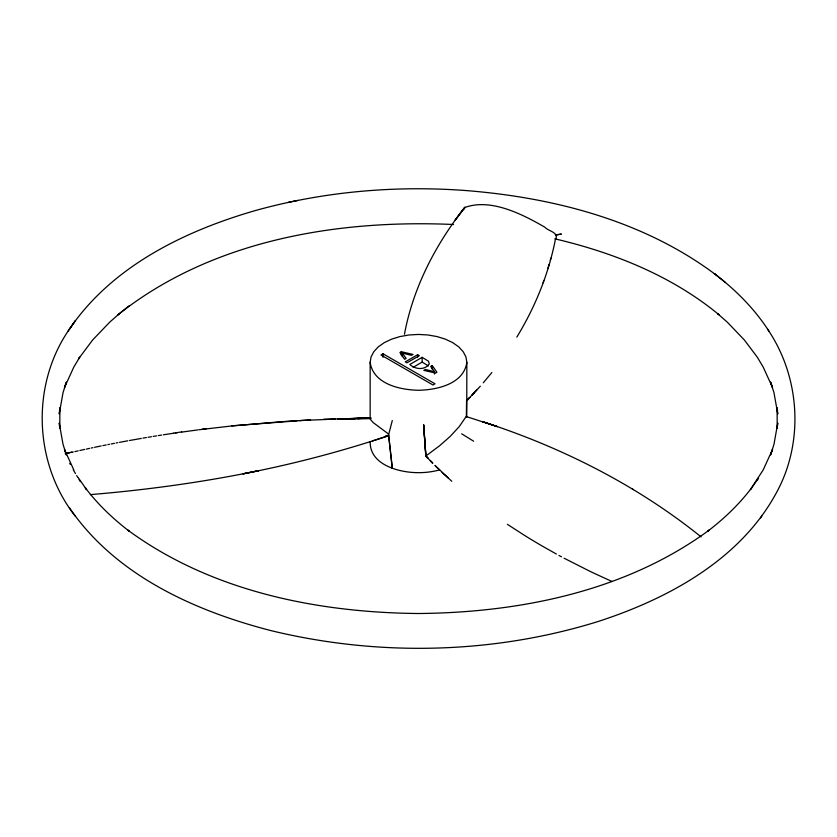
<?xml version="1.0" encoding="UTF-8"?>
<svg xmlns="http://www.w3.org/2000/svg" width="837" height="837" viewBox="0 0 837 837"><rect width="100%" height="100%" fill="white"/><g stroke="black" fill="none" stroke-linecap="round" stroke-linejoin="round"><path stroke-width="1.26" d="M90.333 494.625C146.893 489.927 203.245 482.175 258.832 470.666L243.002 473.836C292.05 464.409 340.46 451.729 387.845 435.941L388.724 434.947L387.709 433.388L373.208 422.612L370.153 419.117L370.153 362.358L371.063 356.918L373.825 351.676L378.282 346.853L384.329 342.605L391.643 339.142L400.002 336.568L409.073 334.967L418.5 334.444L427.927 334.967L436.998 336.568L445.357 339.142L452.702 342.626L458.718 346.853L463.175 351.676L465.937 356.918L466.847 362.358L466.743 417.203M466.355 417.224L466.586 400.044M777.186 427.989L777.134 407.786L777.761 413.917L773.953 392.616L770.605 382.08L772.52 387.51L763.218 367.129L757.276 357.158L744.334 339.968L727.301 322.172L717.644 313.666L718.973 314.733C671.891 275.865 613.783 252.648 554.805 238.817M777.259 427.958L777.761 423.083L773.953 444.384L770.605 454.92L772.52 449.49L763.218 469.871L750.412 489.624L758.573 477.969L757.276 479.842M370.153 419.044L370.383 418.5M466.847 362.358C463.75 384.078 436.956 389.916 418.5 390.272C400.055 389.916 373.25 384.078 370.153 362.358M404.459 334.256C413.08 287.698 435.533 244.54 464.671 207.555C490.618 197.856 522.539 214.303 544.877 227.214C548.287 231.294 559.754 232.351 555.308 239.8C553.843 247.48 551.928 255.055 549.815 262.577C542.282 288.775 531.014 313.854 516.816 337.112M388.619 434.696L392.291 420.53M550.275 260.244L550.851 258.183M549.103 264.377L547.837 268.489M543.056 282.885L543.799 280.834M556.061 235.584L555.37 234.778M464.671 207.555L464.504 208.852M701.05 536.841C636.34 484.801 560.989 446.937 482.122 421.524L497.44 426.65L466.167 416.512L459.105 426.776L450.065 436.537L439.666 445.702L425.981 455.924L427.927 458.404M715.593 274.609C643.998 220.884 554.125 197.574 466.031 190.554C395.169 185.28 323.27 191.547 254.772 210.715C183.198 231.504 110.515 267.181 68.153 331.033C30.927 386.244 34.181 463.771 75.204 516.084M68.153 331.033L75.204 320.916L69.45 329.15M69.45 507.808C115.391 575.27 194.404 610.874 271.094 630.648C378.261 656.616 492.721 654.283 598.162 621.483C670.908 597.848 745.631 556.731 780.293 485.178C803.855 435.554 798.498 374.369 767.55 329.15M760.53 517.904L761.796 516.084M464.922 207.22L455.14 220.152L464.797 207.409M751.71 487.783C739.291 504.219 724.267 518.532 707.956 531.066L709.19 530.093C626.003 591.246 520.007 612.611 418.469 613.511C316.951 612.6 210.987 591.236 127.81 530.093L129.044 531.066C112.733 518.532 97.709 504.219 85.29 487.783L86.588 489.624L78.427 477.969M491.842 372.549L483.263 382.802M477.121 389.498L467.559 399.898M480.333 386.181L472.016 395.263M467.527 399.688L469.735 397.397M467.527 399.845L469.766 397.533M472.016 395.148L474.223 392.898M453.549 224.504C336.892 219.315 211.531 240.282 118.027 314.733L119.356 313.666L109.699 322.172L92.666 339.968L78.427 359L79.724 357.158L73.782 367.129L64.48 387.51L66.395 382.08L63.047 392.616L59.239 413.917L59.866 407.786L59.814 427.989M118.027 314.733L129.044 305.892M383.001 353.779L380.95 354.961L432.97 384.989L435.02 383.806L383.001 353.779L383.001 357.294M401.331 351.718L399.94 352.523L404.616 359.282L406.112 358.414L402.304 353.099L411.48 355.317L413.007 354.438L401.331 351.718L401.331 355.286M417.653 354.721L405.265 361.866L406.928 362.829L419.316 355.673L417.653 354.721L417.653 357.096M422.172 357.326L409.785 364.482C415.079 369.473 425.06 370.509 429.329 363.781L428.45 361.176L422.172 357.326L422.172 362.097L413.164 367.297M434.497 371.68L425.332 369.504L423.836 370.372L435.533 373.072L436.935 372.266L432.216 365.528L430.689 366.407L434.497 371.68L434.497 374.066M425.918 455.966L423.637 424.84L425.813 456.134L427.958 458.278L425.876 456.019L423.637 424.84M426.368 455.966L425.813 456.207L427.958 458.278M372.402 440.984L388.065 435.847M86.357 449.092L89.643 448.36M65.223 453.56L71.856 452.064M70.005 452.723L66.782 453.455M74.911 451.614L78.165 450.861M79.829 450.505L84.704 449.417M91.264 448.025L92.959 447.649M94.581 447.314L101.183 445.943M102.846 445.619L106.163 444.949M107.816 444.625L109.48 444.269M111.164 443.976L114.481 443.338M71.626 452.304L73.258 451.97M288.514 202.303L297.846 200.441M556.155 234.967L561.386 234.046L556.124 234.904M119.492 442.354L127.841 440.796M116.144 442.972L117.829 442.679M129.536 440.503L141.338 438.421M146.381 437.531L142.991 438.096M148.065 437.27L151.476 436.726M153.171 436.422L156.55 435.899M158.245 435.596L161.625 435.073M173.228 433.294L163.351 434.79M175.31 433.032L177.36 432.708M181.493 432.133L198.003 429.873M173.489 433.106L181.713 431.923M199.049 429.747L231.294 426.012L283.774 421.503M202.23 429.203L206.519 428.67M387.845 435.941L385.533 435.878M231.755 425.824L310.558 419.818M284.967 421.429L296.968 420.718M331.724 419.232L335.009 419.096L299.374 420.582M348.276 418.688L343.63 418.856M348.276 418.73L345.963 418.824L355.233 418.646M323.762 419.253L370.958 418.134M338.88 419.044L370.027 418.144M370.55 418.102L338.127 418.908L370.969 418.134M333.388 419.138L335.072 419.096M337.74 418.835L370.017 418.218M364.534 418.427L366.836 418.406M612.171 581.558L595.787 574.056A275.111 156.76 -0.6 0 1 587.689 570.164L564.086 558.195M556.385 554.042L541.821 545.818A787.795 452.367 -0.3 0 1 524.265 535.23L507.389 524.328M558.949 555.412L561.491 556.804M422.172 362.097L428.45 365.947M632.395 489.059L633.368 489.624M461.679 433.817L473.637 441.214M725.543 282.603L714.359 273.626C735.43 289.696 754.472 308.665 768.847 331.033M446.529 476.274L442.166 472.445L451.76 481.254M437.427 467.716L442.271 472.319M439.728 470.143L434.978 465.403L437.322 467.81M446.456 476.201L448.182 477.906M427.989 458.331L432.677 463.028M80.31 481.61L79.076 479.58M76.669 475.562L77.872 477.529M73.29 469.777L75.497 473.606M69.743 463.342L70.329 464.472M73.782 469.871L64.48 449.49L66.395 454.92L63.047 444.384L59.239 423.083L59.741 427.958M370.153 441.612C369.609 464.158 397.156 471.932 415.414 472.612A48.002 27.715 0 0 0 439.341 469.955M432.216 365.528L432.216 369.107M402.304 353.099L402.304 356.677M388.65 435.355L392.291 468.207L388.65 435.355M359.847 418.573L357.608 418.636L369.211 418.5L359.91 418.615M432.645 463.039L430.27 460.695L432.583 463.123"/></g></svg>
